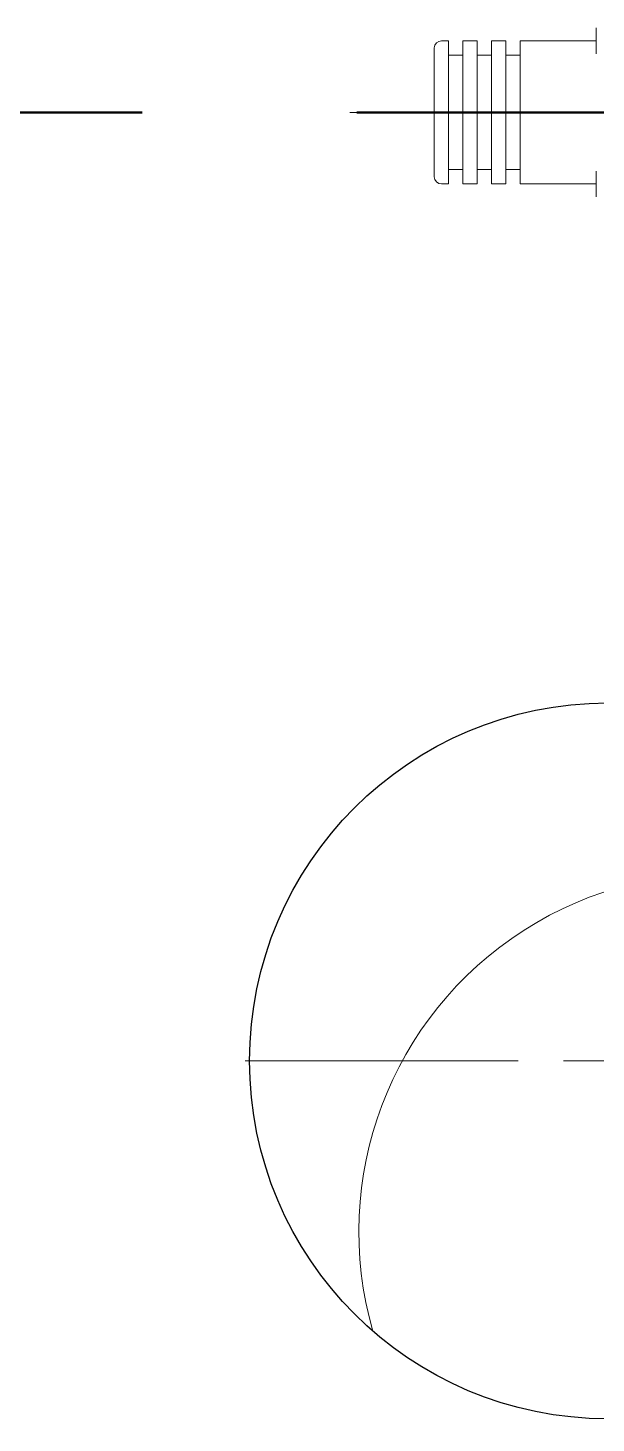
# Model space of a CAD drawing. Header units: millimetres. Extents: x 163705 to 1616509, y 81827 to 302547.
# Drawn here: x 914704 to 915101, y 146407 to 147381 of the extents above; entities that cross this region are included whole.
import ezdxf

# ---------------------------------------------------------------- set-up
doc = ezdxf.new("R2010")
doc.units = ezdxf.units.MM
doc.header["$LTSCALE"] = 10
doc.linetypes.add('ACAD_ISO02W100', pattern=[15, 12, -3])
doc.linetypes.add('CENTER2', pattern=[28.575, 19.05, -3.175, 3.175, -3.175])
for name, color, linetype, lineweight in [('1-中心线', 1, 'CENTER2', 0), ('1-剖面线', 8, 'Continuous', 0), ('1-设备轮廓', 2, 'Continuous', 18)]:
    doc.layers.add(name, color=color, linetype=linetype, lineweight=lineweight)

# ---------------------------------------------------------------- blocks, each defined once
blk = doc.blocks.new('G$C9E76C0F0')
blk.add_circle((253, 253), 250)
at = {"layer": '1-中心线'}
for p, q in [((253, 0), (253, 506)), ((0, 253), (506, 253))]:
    blk.add_line(p, q, dxfattribs=at)
at = {"layer": '1-剖面线'}
blk.add_arc((329.26, 133.63), 250, 49.03118, 196.11693, dxfattribs=at)
blk = doc.blocks.new('G$C8841F3B5')
for p, q in [((2937.88, 1527.9), (2937.88, 1510.1)), ((2990.88, 1519), (2937.88, 1519)), ((2990.88, 1419), (2990.88, 1519)), ((3010.88, 1519), (3000.88, 1519)), ((3000.88, 1419), (3000.88, 1519)), ((3010.88, 1419), (3010.88, 1519)), ((3030.88, 1519), (3020.88, 1519)), ((3020.88, 1419), (3020.88, 1519)), ((3030.88, 1419), (3030.88, 1519)), ((3045.88, 1519), (3040.88, 1519)), ((3040.88, 1419), (3040.88, 1519)), ((3050.88, 1424), (3050.88, 1514)), ((3000.88, 1509), (2990.88, 1509)), ((3020.88, 1509), (3010.88, 1509)), ((3040.88, 1509), (3030.88, 1509)), ((2937.88, 1427.9), (2937.88, 1410.1)), ((2990.88, 1429), (3000.88, 1429)), ((3010.88, 1429), (3020.88, 1429)), ((3030.88, 1429), (3040.88, 1429)), ((2937.88, 1419), (2990.88, 1419)), ((3000.88, 1419), (3010.88, 1419)), ((3020.88, 1419), (3030.88, 1419)), ((3040.88, 1419), (3045.88, 1419))]:
    blk.add_line(p, q)
for centre, radius, start, end in [((2937.78, 1527.9), 0.1, 0, 90), ((3045.88, 1514), 5, 0, 90), ((2937.78, 1510.1), 0.1, 270, 0), ((2937.78, 1427.9), 0.1, 0, 90), ((3045.88, 1424), 5, 270, 0), ((2937.78, 1410.1), 0.1, 270, 0)]:
    blk.add_arc(centre, radius, start, end)
at = {"layer": '1-中心线'}
blk.add_line((2855.88, 1469), (3120.88, 1469), dxfattribs=at)

msp = doc.modelspace()

# ---------------------------------------------------------------- linework, layer by layer
at = {"layer": '1-设备轮廓', "color": 5, "linetype": 'ACAD_ISO02W100', "lineweight": 50, "ltscale": 5}
msp.add_lwpolyline([(878184.06, 147322.132), (918109.06, 147322.132)], dxfattribs=at)

# ---------------------------------------------------------------- block references
msp.add_blockref('G$C9E76C0F0', (914856.06, 146406.632))
at = {"layer": '1-设备轮廓', "xscale": -1}
msp.add_blockref('G$C8841F3B5', (918038.94, 145853.132), dxfattribs=at)

doc.saveas('drawing.dxf')
